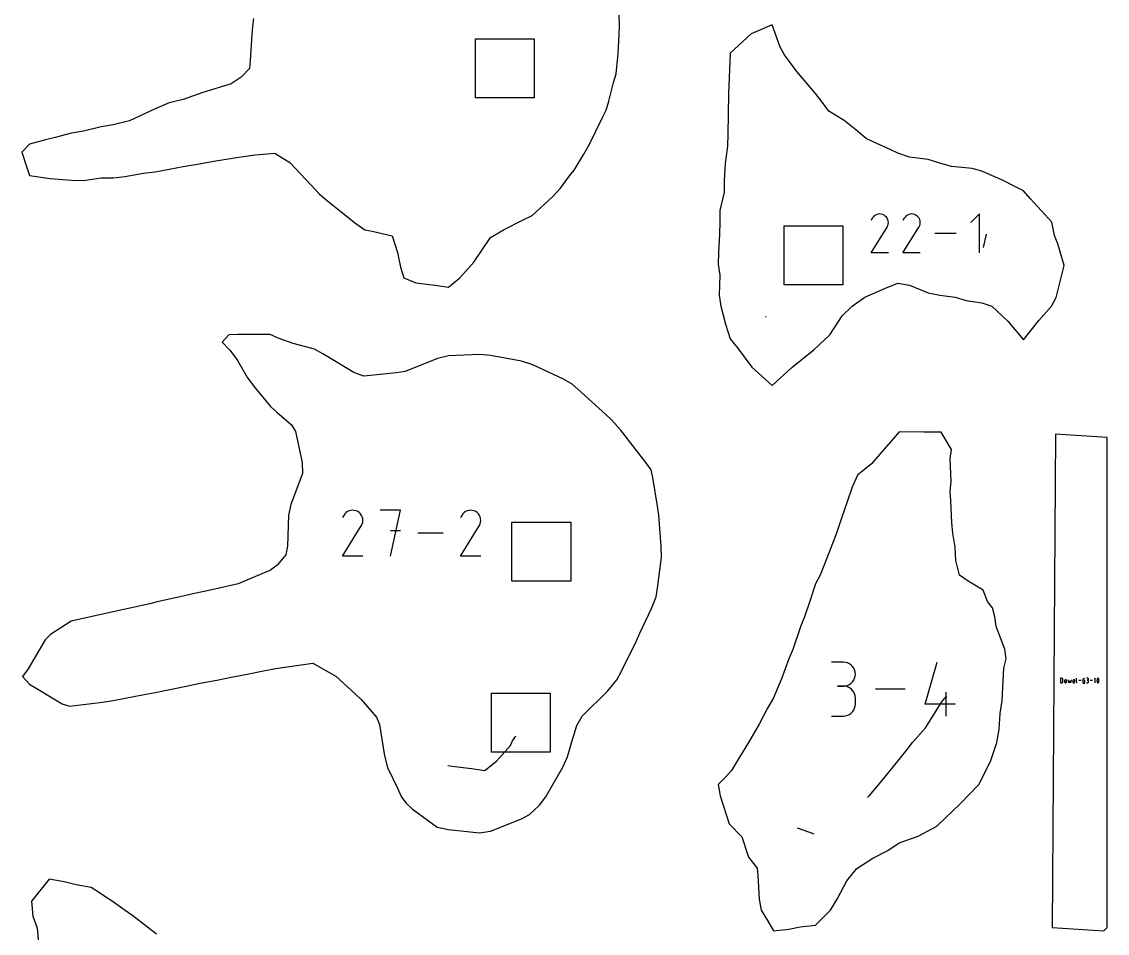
# Model space of a CAD drawing. Extents: x 0 to 12.2, y 0 to 12.
# Drawn here: x 1.79 to 4.737, y 7.96 to 10.437 of the extents above; entities that cross this region are included whole.
import ezdxf

# ---------------------------------------------------------------- set-up
doc = ezdxf.new("R2010")
doc.units = 0

msp = doc.modelspace()

# ---------------------------------------------------------------- linework, layer by layer
at = {"layer": 'annotation', "color": 1}
for p, q in [((4.101362, 9.906057), (4.098911, 9.902582)), ((4.104302, 9.908957), (4.101362, 9.906057)), ((4.107642, 9.911261), (4.104302, 9.908957)), ((4.111292, 9.912943), (4.107642, 9.911261)), ((4.115164, 9.913982), (4.111292, 9.912943)), ((4.119168, 9.914354), (4.115164, 9.913982)), ((4.123215, 9.914035), (4.119168, 9.914354)), ((4.127214, 9.913003), (4.123215, 9.914035)), ((4.131077, 9.911235), (4.127214, 9.913003)), ((4.134532, 9.908781), (4.131077, 9.911235)), ((4.131077, 9.911235), (4.131077, 9.911235)), ((4.137421, 9.905837), (4.134532, 9.908781)), ((4.139718, 9.902492), (4.137421, 9.905837)), ((4.188112, 9.906057), (4.185662, 9.902582)), ((4.191052, 9.908957), (4.188112, 9.906057)), ((4.194392, 9.911261), (4.191052, 9.908957)), ((4.198043, 9.912943), (4.194392, 9.911261)), ((4.201915, 9.913982), (4.198043, 9.912943)), ((4.205919, 9.914354), (4.201915, 9.913982)), ((4.209965, 9.914035), (4.205919, 9.914354)), ((4.213965, 9.913003), (4.209965, 9.914035)), ((4.217828, 9.911235), (4.213965, 9.913003)), ((4.221283, 9.908781), (4.217828, 9.911235)), ((4.217828, 9.911235), (4.217828, 9.911235)), ((4.224172, 9.905837), (4.221283, 9.908781)), ((4.226469, 9.902492), (4.224172, 9.905837)), ((4.390398, 9.914356), (4.366858, 9.89081)), ((4.390398, 9.808469), (4.390398, 9.914356)), ((4.095757, 9.808468), (4.139212, 9.878425)), ((4.098911, 9.902582), (4.095824, 9.896659)), ((4.139212, 9.878425), (4.139264, 9.878489)), ((4.139212, 9.878425), (4.139212, 9.878425)), ((4.139264, 9.878489), (4.139313, 9.878554)), ((4.139313, 9.878554), (4.139361, 9.87862)), ((4.139361, 9.87862), (4.139408, 9.878687)), ((4.139408, 9.878687), (4.139453, 9.878757)), ((4.139453, 9.878757), (4.139498, 9.878829)), ((4.139498, 9.878829), (4.139542, 9.878905)), ((4.139542, 9.878905), (4.139586, 9.878985)), ((4.139586, 9.878985), (4.13963, 9.879069)), ((4.13963, 9.879069), (4.141424, 9.882921)), ((4.13963, 9.879069), (4.13963, 9.879069)), ((4.141397, 9.898838), (4.139718, 9.902492)), ((4.142433, 9.894963), (4.141397, 9.898838)), ((4.141424, 9.882921), (4.142472, 9.886914)), ((4.1428, 9.890958), (4.142433, 9.894963)), ((4.142472, 9.886914), (4.1428, 9.890958)), ((4.182508, 9.808468), (4.225962, 9.878425)), ((4.185662, 9.902582), (4.182574, 9.896659)), ((4.225962, 9.878425), (4.226014, 9.878489)), ((4.225962, 9.878425), (4.225962, 9.878425)), ((4.226014, 9.878489), (4.226064, 9.878554)), ((4.226064, 9.878554), (4.226112, 9.87862)), ((4.226112, 9.87862), (4.226158, 9.878687)), ((4.226158, 9.878687), (4.226204, 9.878757)), ((4.226204, 9.878757), (4.226248, 9.878829)), ((4.226248, 9.878829), (4.226293, 9.878905)), ((4.226293, 9.878905), (4.226336, 9.878985)), ((4.226336, 9.878985), (4.226381, 9.879069)), ((4.226381, 9.879069), (4.228175, 9.882921)), ((4.226381, 9.879069), (4.226381, 9.879069)), ((4.228148, 9.898838), (4.226469, 9.902492)), ((4.229184, 9.894963), (4.228148, 9.898838)), ((4.228175, 9.882921), (4.229223, 9.886914)), ((4.229551, 9.890958), (4.229184, 9.894963)), ((4.229223, 9.886914), (4.229551, 9.890958)), ((4.327157, 9.861413), (4.26926, 9.861413)), ((4.40088, 9.82302), (4.409266, 9.859807)), ((4.142784, 9.808468), (4.095757, 9.808468)), ((4.229535, 9.808468), (4.182508, 9.808468)), ((3.809449, 9.635996), (3.811462, 9.633973)), ((3.816127, 9.629286), (3.816127, 9.629286)), ((2.683255, 9.108978), (2.678681, 9.107751)), ((2.687985, 9.109417), (2.683255, 9.108978)), ((2.692765, 9.109041), (2.687985, 9.109417)), ((2.69749, 9.107822), (2.692765, 9.109041)), ((2.818426, 9.10942), (2.762799, 9.10942)), ((2.790616, 8.984329), (2.818426, 9.10942)), ((3.003583, 9.108978), (2.999009, 9.107751)), ((3.008313, 9.109417), (3.003583, 9.108978)), ((3.013093, 9.109041), (3.008313, 9.109417)), ((3.017818, 9.107822), (3.013093, 9.109041)), ((2.664054, 9.095511), (2.660406, 9.088513)), ((2.666949, 9.099616), (2.664054, 9.095511)), ((2.670422, 9.103042), (2.666949, 9.099616)), ((2.674368, 9.105763), (2.670422, 9.103042)), ((2.678681, 9.107751), (2.674368, 9.105763)), ((2.702054, 9.105732), (2.69749, 9.107822)), ((2.706136, 9.102834), (2.702054, 9.105732)), ((2.702054, 9.105732), (2.702054, 9.105732)), ((2.709548, 9.099356), (2.706136, 9.102834)), ((2.712262, 9.095405), (2.709548, 9.099356)), ((2.714246, 9.091087), (2.712262, 9.095405)), ((2.715469, 9.086509), (2.714246, 9.091087)), ((2.715903, 9.081779), (2.715469, 9.086509)), ((2.715516, 9.077001), (2.715903, 9.081779)), ((2.984382, 9.095511), (2.980734, 9.088513)), ((2.987277, 9.099616), (2.984382, 9.095511)), ((2.99075, 9.103042), (2.987277, 9.099616)), ((2.994696, 9.105763), (2.99075, 9.103042)), ((2.999009, 9.107751), (2.994696, 9.105763)), ((3.022382, 9.105732), (3.017818, 9.107822)), ((3.026463, 9.102834), (3.022382, 9.105732)), ((3.022382, 9.105732), (3.022382, 9.105732)), ((3.029876, 9.099356), (3.026463, 9.102834)), ((3.03259, 9.095405), (3.029876, 9.099356)), ((3.034573, 9.091087), (3.03259, 9.095405)), ((3.035797, 9.086509), (3.034573, 9.091087)), ((3.036231, 9.081779), (3.035797, 9.086509)), ((3.035844, 9.077001), (3.036231, 9.081779)), ((2.660328, 8.984328), (2.711664, 9.066972)), ((2.711664, 9.066972), (2.711725, 9.067048)), ((2.711664, 9.066972), (2.711664, 9.066972)), ((2.711725, 9.067048), (2.711784, 9.067124)), ((2.711784, 9.067124), (2.711841, 9.067202)), ((2.711841, 9.067202), (2.711895, 9.067282)), ((2.711895, 9.067282), (2.711949, 9.067364)), ((2.711949, 9.067364), (2.712002, 9.06745)), ((2.712002, 9.06745), (2.712054, 9.067539)), ((2.712054, 9.067539), (2.712106, 9.067633)), ((2.712106, 9.067633), (2.712158, 9.067733)), ((2.712158, 9.067733), (2.714277, 9.072284)), ((2.712158, 9.067733), (2.712158, 9.067733)), ((2.714277, 9.072284), (2.715516, 9.077001)), ((2.818426, 9.053715), (2.790616, 9.053715)), ((2.980656, 8.984328), (3.031991, 9.066972)), ((3.031991, 9.066972), (3.032053, 9.067048)), ((3.031991, 9.066972), (3.031991, 9.066972)), ((3.032053, 9.067048), (3.032112, 9.067124)), ((3.032112, 9.067124), (3.032168, 9.067202)), ((3.032168, 9.067202), (3.032223, 9.067282)), ((3.032223, 9.067282), (3.032277, 9.067364)), ((3.032277, 9.067364), (3.03233, 9.06745)), ((3.03233, 9.06745), (3.032382, 9.067539)), ((3.032382, 9.067539), (3.032434, 9.067633)), ((3.032434, 9.067633), (3.032486, 9.067733)), ((3.032486, 9.067733), (3.034605, 9.072284)), ((3.032486, 9.067733), (3.032486, 9.067733)), ((3.034605, 9.072284), (3.035844, 9.077001)), ((2.933749, 9.046875), (2.865351, 9.046875)), ((2.715884, 8.984328), (2.660328, 8.984328)), ((3.036212, 8.984328), (2.980656, 8.984328)), ((4.020685, 8.696545), (3.988153, 8.696545)), ((4.026536, 8.696019), (4.020685, 8.696545)), ((4.032042, 8.694506), (4.026536, 8.696019)), ((4.243199, 8.582782), (4.275686, 8.696715)), ((4.037111, 8.692097), (4.032042, 8.694506)), ((4.041651, 8.688886), (4.037111, 8.692097)), ((4.045571, 8.684966), (4.041651, 8.688886)), ((4.048779, 8.680431), (4.045571, 8.684966)), ((4.051184, 8.675372), (4.048779, 8.680431)), ((4.052694, 8.669883), (4.051184, 8.675372)), ((4.053218, 8.664058), (4.052694, 8.669883)), ((4.037111, 8.63593), (4.041651, 8.639146)), ((4.041651, 8.639146), (4.045571, 8.643073)), ((4.045571, 8.643073), (4.048779, 8.647621)), ((4.048779, 8.647621), (4.051184, 8.652696)), ((4.051184, 8.652696), (4.052694, 8.658205)), ((4.052694, 8.658205), (4.053218, 8.664058)), ((4.053218, 8.664058), (4.053218, 8.664058)), ((4.613994, 8.652827), (4.609942, 8.652827)), ((4.609942, 8.652827), (4.609942, 8.640675)), ((4.609942, 8.640683), (4.613994, 8.640683)), ((4.609942, 8.640675), (4.609942, 8.640683)), ((4.614477, 8.652783), (4.613994, 8.652827)), ((4.613994, 8.640683), (4.614477, 8.640727)), ((4.613994, 8.640683), (4.613994, 8.640683)), ((4.614933, 8.652657), (4.614477, 8.652783)), ((4.614477, 8.640727), (4.614933, 8.640852)), ((4.615352, 8.652457), (4.614933, 8.652657)), ((4.614933, 8.640852), (4.615352, 8.641052)), ((4.615728, 8.652191), (4.615352, 8.652457)), ((4.615352, 8.641052), (4.615728, 8.641319)), ((4.616053, 8.651865), (4.615728, 8.652191)), ((4.615728, 8.641319), (4.616053, 8.641644)), ((4.61632, 8.651488), (4.616053, 8.651865)), ((4.616053, 8.641644), (4.61632, 8.642021)), ((4.61652, 8.651067), (4.61632, 8.651488)), ((4.61632, 8.642021), (4.61652, 8.642442)), ((4.616645, 8.65061), (4.61652, 8.651067)), ((4.61652, 8.642442), (4.616645, 8.642899)), ((4.616689, 8.650124), (4.616645, 8.65061)), ((4.616645, 8.642899), (4.616689, 8.643384)), ((4.616689, 8.643384), (4.616689, 8.650124)), ((4.616689, 8.650124), (4.616689, 8.650124)), ((4.621289, 8.646557), (4.621245, 8.646072)), ((4.621245, 8.646072), (4.621245, 8.643378)), ((4.621245, 8.643378), (4.621245, 8.643378)), ((4.621245, 8.643378), (4.621289, 8.642892)), ((4.621414, 8.647014), (4.621289, 8.646557)), ((4.621289, 8.642892), (4.621414, 8.642435)), ((4.621614, 8.647433), (4.621414, 8.647014)), ((4.621414, 8.642435), (4.621614, 8.642014)), ((4.621881, 8.647809), (4.621614, 8.647433)), ((4.621614, 8.642014), (4.621881, 8.641637)), ((4.622206, 8.648134), (4.621881, 8.647809)), ((4.621881, 8.641637), (4.622206, 8.641311)), ((4.622583, 8.648399), (4.622206, 8.648134)), ((4.622206, 8.641311), (4.622583, 8.641045)), ((4.623004, 8.648598), (4.622583, 8.648399)), ((4.622583, 8.641045), (4.623004, 8.640845)), ((4.623461, 8.648723), (4.623004, 8.648598)), ((4.623004, 8.640845), (4.623461, 8.640719)), ((4.623947, 8.648767), (4.623461, 8.648723)), ((4.623461, 8.640719), (4.623947, 8.640675)), ((4.624432, 8.648723), (4.623947, 8.648767)), ((4.623947, 8.648767), (4.623947, 8.648767)), ((4.623947, 8.640675), (4.624433, 8.640719)), ((4.623947, 8.640675), (4.623947, 8.640675)), ((4.624889, 8.648598), (4.624432, 8.648723)), ((4.624433, 8.640719), (4.624889, 8.640845)), ((4.62531, 8.648399), (4.624889, 8.648598)), ((4.624889, 8.640845), (4.62531, 8.641045)), ((4.625687, 8.648134), (4.62531, 8.648399)), ((4.62531, 8.641045), (4.625687, 8.641311)), ((4.626013, 8.647809), (4.625687, 8.648134)), ((4.625687, 8.641311), (4.626013, 8.641637)), ((4.626279, 8.647433), (4.626013, 8.647809)), ((4.626013, 8.641637), (4.62628, 8.642014)), ((4.626479, 8.647014), (4.626279, 8.647433)), ((4.62628, 8.642014), (4.626479, 8.642435)), ((4.626605, 8.646557), (4.626479, 8.647014)), ((4.626479, 8.642435), (4.626605, 8.642892)), ((4.626648, 8.646072), (4.626605, 8.646557)), ((4.626605, 8.642892), (4.626648, 8.643378)), ((4.626648, 8.643378), (4.626648, 8.646072)), ((4.626648, 8.646072), (4.626648, 8.646072)), ((4.633236, 8.640675), (4.631205, 8.648767)), ((4.635258, 8.646072), (4.633236, 8.640675)), ((4.637281, 8.640675), (4.635258, 8.646072)), ((4.639311, 8.648767), (4.637281, 8.640675)), ((4.643911, 8.646567), (4.643868, 8.646082)), ((4.643868, 8.646082), (4.643868, 8.642709)), ((4.643868, 8.644728), (4.649265, 8.644728)), ((4.643868, 8.642709), (4.643868, 8.642709)), ((4.643868, 8.642709), (4.643901, 8.642343)), ((4.643901, 8.642343), (4.643995, 8.641998)), ((4.644037, 8.647023), (4.643911, 8.646567)), ((4.643995, 8.641998), (4.644145, 8.641681)), ((4.644237, 8.647443), (4.644037, 8.647023)), ((4.644145, 8.641681), (4.644345, 8.641398)), ((4.644503, 8.64782), (4.644237, 8.647443)), ((4.644345, 8.641398), (4.644589, 8.641153)), ((4.644829, 8.648145), (4.644503, 8.64782)), ((4.644589, 8.641153), (4.644872, 8.640952)), ((4.645206, 8.648412), (4.644829, 8.648145)), ((4.644872, 8.640952), (4.645187, 8.640802)), ((4.645187, 8.640802), (4.64553, 8.640708)), ((4.645626, 8.648612), (4.645206, 8.648412)), ((4.64553, 8.640708), (4.645894, 8.640675)), ((4.646082, 8.648737), (4.645626, 8.648612)), ((4.645894, 8.640675), (4.649264, 8.640675)), ((4.646566, 8.648781), (4.646082, 8.648737)), ((4.647052, 8.648737), (4.646566, 8.648781)), ((4.646566, 8.648781), (4.646566, 8.648781)), ((4.647508, 8.648612), (4.647052, 8.648737)), ((4.647929, 8.648412), (4.647508, 8.648612)), ((4.648305, 8.648145), (4.647929, 8.648412)), ((4.64863, 8.64782), (4.648305, 8.648145)), ((4.648896, 8.647443), (4.64863, 8.64782)), ((4.649096, 8.647023), (4.648896, 8.647443)), ((4.649221, 8.646567), (4.649096, 8.647023)), ((4.649265, 8.646082), (4.649221, 8.646567)), ((4.649265, 8.644728), (4.649265, 8.646082)), ((4.649265, 8.646082), (4.649265, 8.646082)), ((4.653821, 8.642032), (4.653821, 8.652836)), ((4.653843, 8.641787), (4.653821, 8.642032)), ((4.653906, 8.641557), (4.653843, 8.641787)), ((4.654006, 8.641345), (4.653906, 8.641557)), ((4.65414, 8.641155), (4.654006, 8.641345)), ((4.654303, 8.640992), (4.65414, 8.641155)), ((4.654493, 8.640858), (4.654303, 8.640992)), ((4.654704, 8.640758), (4.654493, 8.640858)), ((4.654935, 8.640695), (4.654704, 8.640758)), ((4.65518, 8.640673), (4.654935, 8.640695)), ((4.65518, 8.640673), (4.65518, 8.640673)), ((4.666382, 8.646751), (4.659738, 8.646751)), ((4.670599, 8.639156), (4.676675, 8.639156)), ((4.670997, 8.648237), (4.670937, 8.647415)), ((4.670937, 8.647415), (4.670937, 8.643377)), ((4.673636, 8.647415), (4.670937, 8.647415)), ((4.670937, 8.643377), (4.670937, 8.643377)), ((4.670937, 8.643377), (4.670981, 8.642891)), ((4.670981, 8.642891), (4.671107, 8.642434)), ((4.671172, 8.649026), (4.670997, 8.648237)), ((4.671107, 8.642434), (4.671306, 8.642014)), ((4.671453, 8.649773), (4.671172, 8.649026)), ((4.671306, 8.642014), (4.671573, 8.641637)), ((4.671835, 8.650468), (4.671453, 8.649773)), ((4.671573, 8.641637), (4.671898, 8.641311)), ((4.67231, 8.651102), (4.671835, 8.650468)), ((4.671898, 8.641311), (4.672275, 8.641044)), ((4.672275, 8.641044), (4.672695, 8.640844)), ((4.67287, 8.651665), (4.67231, 8.651102)), ((4.672695, 8.640844), (4.673151, 8.640719)), ((4.673508, 8.652146), (4.67287, 8.651665)), ((4.673151, 8.640719), (4.673636, 8.640675)), ((4.674218, 8.652537), (4.673508, 8.652146)), ((4.674121, 8.647372), (4.673636, 8.647415)), ((4.673636, 8.640675), (4.674121, 8.640719)), ((4.673636, 8.640675), (4.673636, 8.640675)), ((4.674578, 8.647247), (4.674121, 8.647372)), ((4.674121, 8.640719), (4.674578, 8.640844)), ((4.674991, 8.652827), (4.674218, 8.652537)), ((4.674998, 8.647048), (4.674578, 8.647247)), ((4.674578, 8.640844), (4.674998, 8.641044)), ((4.674991, 8.652827), (4.674991, 8.652827)), ((4.675375, 8.646783), (4.674998, 8.647048)), ((4.674998, 8.641044), (4.675375, 8.641311)), ((4.6757, 8.646458), (4.675375, 8.646783)), ((4.675375, 8.641311), (4.6757, 8.641637)), ((4.675966, 8.646082), (4.6757, 8.646458)), ((4.6757, 8.641637), (4.675966, 8.642014)), ((4.676165, 8.645662), (4.675966, 8.646082)), ((4.675966, 8.642014), (4.676165, 8.642434)), ((4.676291, 8.645206), (4.676165, 8.645662)), ((4.676165, 8.642434), (4.676291, 8.642891)), ((4.676334, 8.644721), (4.676291, 8.645206)), ((4.676291, 8.642891), (4.676334, 8.643377)), ((4.676334, 8.643377), (4.676334, 8.644721)), ((4.676334, 8.644721), (4.676334, 8.644721)), ((4.683589, 8.652813), (4.680891, 8.652813)), ((4.680891, 8.640676), (4.683589, 8.640676)), ((4.683589, 8.647416), (4.682238, 8.647416)), ((4.682238, 8.647416), (4.683589, 8.647416)), ((4.684074, 8.652769), (4.683589, 8.652813)), ((4.683589, 8.647416), (4.684074, 8.647459)), ((4.684074, 8.647372), (4.683589, 8.647416)), ((4.683589, 8.647416), (4.683589, 8.647416)), ((4.683589, 8.640676), (4.684074, 8.640719)), ((4.683589, 8.640676), (4.683589, 8.640676)), ((4.684531, 8.652643), (4.684074, 8.652769)), ((4.684074, 8.647459), (4.684531, 8.647585)), ((4.684531, 8.647247), (4.684074, 8.647372)), ((4.684074, 8.640719), (4.684531, 8.640845)), ((4.684951, 8.652444), (4.684531, 8.652643)), ((4.684531, 8.647585), (4.684951, 8.647785)), ((4.684951, 8.647047), (4.684531, 8.647247)), ((4.684531, 8.640845), (4.684951, 8.641044)), ((4.685328, 8.652177), (4.684951, 8.652444)), ((4.684951, 8.647785), (4.685328, 8.648052)), ((4.685328, 8.646781), (4.684951, 8.647047)), ((4.684951, 8.641044), (4.685328, 8.641311)), ((4.685653, 8.651852), (4.685328, 8.652177)), ((4.685328, 8.648052), (4.685653, 8.648377)), ((4.685653, 8.646456), (4.685328, 8.646781)), ((4.685328, 8.641311), (4.685653, 8.641636)), ((4.685919, 8.651476), (4.685653, 8.651852)), ((4.685653, 8.648377), (4.685919, 8.648755)), ((4.685919, 8.646079), (4.685653, 8.646456)), ((4.685653, 8.641636), (4.685919, 8.642012)), ((4.686119, 8.651056), (4.685919, 8.651476)), ((4.685919, 8.648755), (4.686119, 8.649176)), ((4.686119, 8.64566), (4.685919, 8.646079)), ((4.685919, 8.642012), (4.686119, 8.642432)), ((4.686244, 8.650601), (4.686119, 8.651056)), ((4.686119, 8.649176), (4.686244, 8.649633)), ((4.686244, 8.645205), (4.686119, 8.64566)), ((4.686119, 8.642432), (4.686244, 8.642887)), ((4.686287, 8.650118), (4.686244, 8.650601)), ((4.686244, 8.649633), (4.686287, 8.650118)), ((4.686287, 8.644721), (4.686244, 8.645205)), ((4.686244, 8.642887), (4.686287, 8.64337)), ((4.686287, 8.650118), (4.686287, 8.650118)), ((4.686287, 8.64337), (4.686287, 8.644721)), ((4.686287, 8.644721), (4.686287, 8.644721)), ((4.697489, 8.646751), (4.690845, 8.646751)), ((4.704747, 8.652827), (4.702045, 8.650124)), ((4.704747, 8.640675), (4.704747, 8.652827)), ((4.70942, 8.648492), (4.709304, 8.647328)), ((4.709304, 8.647328), (4.709304, 8.64616)), ((4.709304, 8.64616), (4.70942, 8.644995)), ((4.709653, 8.649642), (4.70942, 8.648492)), ((4.70942, 8.644995), (4.709653, 8.643844)), ((4.710003, 8.650769), (4.709653, 8.649642)), ((4.709653, 8.643844), (4.710003, 8.642715)), ((4.710468, 8.651864), (4.710003, 8.650769)), ((4.710003, 8.642715), (4.710468, 8.641618)), ((4.710625, 8.652125), (4.710468, 8.651864)), ((4.710468, 8.651864), (4.710468, 8.651864)), ((4.710468, 8.641618), (4.710468, 8.641618)), ((4.710468, 8.641618), (4.710528, 8.641507)), ((4.710528, 8.641507), (4.710595, 8.641402)), ((4.710595, 8.641402), (4.710669, 8.641302)), ((4.710821, 8.652348), (4.710625, 8.652125)), ((4.710669, 8.641302), (4.710751, 8.641208)), ((4.710751, 8.641208), (4.710839, 8.64112)), ((4.711048, 8.652529), (4.710821, 8.652348)), ((4.710839, 8.64112), (4.710934, 8.641038)), ((4.710934, 8.641038), (4.711035, 8.640963)), ((4.711035, 8.640963), (4.711142, 8.640896)), ((4.711302, 8.652668), (4.711048, 8.652529)), ((4.711142, 8.640896), (4.711255, 8.640836)), ((4.711255, 8.640836), (4.711255, 8.640836)), ((4.711255, 8.640836), (4.711537, 8.64073)), ((4.711574, 8.652762), (4.711302, 8.652668)), ((4.711537, 8.64073), (4.711827, 8.640678)), ((4.71186, 8.652808), (4.711574, 8.652762)), ((4.711827, 8.640678), (4.712117, 8.640676)), ((4.712151, 8.652805), (4.71186, 8.652808)), ((4.712117, 8.640676), (4.712402, 8.640724)), ((4.712442, 8.652751), (4.712151, 8.652805)), ((4.712402, 8.640724), (4.712674, 8.640818)), ((4.712727, 8.652643), (4.712442, 8.652751)), ((4.712674, 8.640818), (4.712927, 8.640956)), ((4.712836, 8.652586), (4.712727, 8.652643)), ((4.712727, 8.652643), (4.712727, 8.652643)), ((4.712941, 8.65252), (4.712836, 8.652586)), ((4.712927, 8.640956), (4.713154, 8.641137)), ((4.71304, 8.652446), (4.712941, 8.65252)), ((4.713134, 8.652365), (4.71304, 8.652446)), ((4.713223, 8.652277), (4.713134, 8.652365)), ((4.713154, 8.641137), (4.71335, 8.641359)), ((4.713305, 8.652182), (4.713223, 8.652277)), ((4.71338, 8.652082), (4.713305, 8.652182)), ((4.71335, 8.641359), (4.713507, 8.641618)), ((4.713447, 8.651976), (4.71338, 8.652082)), ((4.713507, 8.651865), (4.713447, 8.651976)), ((4.713975, 8.650768), (4.713507, 8.651865)), ((4.713507, 8.651865), (4.713507, 8.651865)), ((4.713507, 8.641618), (4.713975, 8.642714)), ((4.713507, 8.641618), (4.713507, 8.641618)), ((4.714326, 8.649639), (4.713975, 8.650768)), ((4.713975, 8.642714), (4.714326, 8.643841)), ((4.71456, 8.648488), (4.714326, 8.649639)), ((4.714326, 8.643841), (4.71456, 8.644991)), ((4.714677, 8.647323), (4.71456, 8.648488)), ((4.71456, 8.644991), (4.714677, 8.646155)), ((4.714677, 8.646155), (4.714677, 8.647323)), ((4.020685, 8.63148), (4.004396, 8.63148)), ((4.004396, 8.63148), (4.020685, 8.63148)), ((4.020685, 8.63148), (4.026536, 8.632005)), ((4.026536, 8.630954), (4.020685, 8.63148)), ((4.020685, 8.63148), (4.020685, 8.63148)), ((4.026536, 8.632005), (4.032042, 8.633519)), ((4.032042, 8.629441), (4.026536, 8.630954)), ((4.032042, 8.633519), (4.037111, 8.63593)), ((4.037111, 8.627032), (4.032042, 8.629441)), ((4.041651, 8.623821), (4.037111, 8.627032)), ((4.045571, 8.619901), (4.041651, 8.623821)), ((4.048779, 8.615366), (4.045571, 8.619901)), ((4.051184, 8.610307), (4.048779, 8.615366)), ((4.052694, 8.604818), (4.051184, 8.610307)), ((4.188275, 8.623464), (4.10817, 8.623464)), ((4.300161, 8.550213), (4.300161, 8.615278)), ((4.053218, 8.598993), (4.052694, 8.604818)), ((4.052694, 8.576876), (4.053218, 8.582704)), ((4.053218, 8.582704), (4.053218, 8.598993)), ((4.053218, 8.598993), (4.053218, 8.598993)), ((4.324544, 8.582782), (4.243199, 8.582782)), ((4.24361, 8.518504), (4.286251, 8.58648)), ((4.286251, 8.58648), (4.287926, 8.588481)), ((4.287926, 8.588481), (4.290816, 8.592036)), ((4.290816, 8.592036), (4.302078, 8.605512)), ((3.988153, 8.550217), (4.020685, 8.550217)), ((4.020685, 8.550217), (4.026536, 8.550742)), ((4.020685, 8.550217), (4.020685, 8.550217)), ((4.026536, 8.550742), (4.032042, 8.552255)), ((4.032042, 8.552255), (4.037111, 8.554663)), ((4.037111, 8.554663), (4.041651, 8.557872)), ((4.041651, 8.557872), (4.045571, 8.561792)), ((4.045571, 8.561792), (4.048779, 8.566327)), ((4.048779, 8.566327), (4.051184, 8.571386)), ((4.051184, 8.571386), (4.052694, 8.576876)), ((3.122591, 8.482883), (3.13172, 8.495767)), ((4.208542, 8.478258), (4.24361, 8.518504)), ((3.078473, 8.427853), (3.116532, 8.470528)), ((3.116532, 8.470528), (3.122591, 8.482883)), ((4.193679, 8.458973), (4.208542, 8.478258)), ((4.141386, 8.39399), (4.17247, 8.432266)), ((4.17247, 8.432266), (4.193679, 8.458973)), ((2.947128, 8.415604), (2.95845, 8.414017)), ((2.95845, 8.414017), (3.011023, 8.407539)), ((3.011023, 8.407539), (3.047433, 8.402279)), ((3.047433, 8.402279), (3.062953, 8.415065)), ((3.062953, 8.415065), (3.078473, 8.427853)), ((4.117156, 8.364478), (4.141386, 8.39399)), ((4.090737, 8.333824), (4.117156, 8.364478)), ((4.086424, 8.328871), (4.090737, 8.333824)), ((3.894949, 8.246546), (3.928834, 8.234618)), ((3.928834, 8.234618), (3.94039, 8.230307))]:
    msp.add_line(p, q, dxfattribs=at)
at = {"layer": 'boundary', "color": 5}
for p, q in [((2.418821, 10.445188), (2.415898, 10.423661)), ((3.412762, 10.423661), (3.41148, 10.455968)), ((2.415898, 10.423661), (2.414636, 10.402134)), ((3.410734, 10.383642), (3.412762, 10.423661)), ((3.827334, 10.428178), (3.770598, 10.403495)), ((3.84884, 10.367294), (3.827334, 10.428178)), ((2.414636, 10.402134), (2.409875, 10.331408)), ((3.409044, 10.3499), (3.410734, 10.383642)), ((3.770598, 10.403495), (3.713554, 10.35164)), ((3.403654, 10.29539), (3.409044, 10.3499)), ((3.713554, 10.35164), (3.708449, 10.240749)), ((3.86093, 10.346759), (3.84884, 10.367294)), ((3.89391, 10.301506), (3.86093, 10.346759)), ((2.409875, 10.331408), (2.408613, 10.309881)), ((2.408613, 10.309881), (2.385367, 10.286023)), ((3.39693, 10.271742), (3.403654, 10.29539)), ((3.945439, 10.241231), (3.89391, 10.301506)), ((2.358244, 10.267895), (2.281554, 10.244444)), ((2.385367, 10.286023), (2.358244, 10.267895)), ((3.384095, 10.220969), (3.39693, 10.271742)), ((2.281554, 10.244444), (2.227607, 10.225661)), ((3.708449, 10.240749), (3.707165, 10.130278)), ((3.961103, 10.220863), (3.945439, 10.241231)), ((2.152073, 10.199645), (2.082499, 10.167452)), ((2.19032, 10.216202), (2.152073, 10.199645)), ((2.227607, 10.225661), (2.19032, 10.216202)), ((3.376663, 10.196101), (3.384095, 10.220969)), ((3.981021, 10.193171), (3.961103, 10.220863)), ((3.331017, 10.103848), (3.365667, 10.174574)), ((3.365667, 10.174574), (3.376663, 10.196101)), ((4.022737, 10.168144), (3.981021, 10.193171)), ((2.005469, 10.150831), (1.957337, 10.139536)), ((2.038293, 10.156844), (2.005469, 10.150831)), ((2.082499, 10.167452), (2.038293, 10.156844)), ((4.054894, 10.142604), (4.022737, 10.168144)), ((4.082633, 10.119199), (4.054894, 10.142604)), ((1.854589, 10.11542), (1.810733, 10.104401)), ((1.880657, 10.122477), (1.854589, 10.11542)), ((1.924513, 10.133815), (1.880657, 10.122477)), ((1.957337, 10.139536), (1.924513, 10.133815)), ((3.707165, 10.130278), (3.706429, 10.098971)), ((4.101892, 10.109998), (4.082633, 10.119199)), ((1.810733, 10.104401), (1.789654, 10.082321)), ((1.789654, 10.082321), (1.802445, 10.043039)), ((3.316353, 10.076351), (3.331017, 10.103848)), ((3.706429, 10.098971), (3.699839, 10.051285)), ((4.149415, 10.088758), (4.101892, 10.109998)), ((4.168674, 10.079558), (4.149415, 10.088758)), ((2.265853, 10.049716), (2.317091, 10.058428)), ((2.317091, 10.058428), (2.379633, 10.068732)), ((2.379633, 10.068732), (2.423632, 10.075014)), ((2.423632, 10.075014), (2.477262, 10.079638)), ((2.477262, 10.079638), (2.517979, 10.05405)), ((2.517979, 10.05405), (2.576041, 9.992501)), ((3.289874, 10.033041), (3.316353, 10.076351)), ((4.200442, 10.069059), (4.168674, 10.079558)), ((4.250687, 10.062542), (4.200442, 10.069059)), ((4.282455, 10.052044), (4.250687, 10.062542)), ((4.31388, 10.043438), (4.282455, 10.052044)), ((1.802445, 10.043039), (1.810733, 10.018736)), ((2.069977, 10.016532), (2.12039, 10.025384)), ((2.12039, 10.025384), (2.152073, 10.029083)), ((2.152073, 10.029083), (2.189954, 10.035857)), ((2.189954, 10.035857), (2.227973, 10.04309)), ((2.227973, 10.04309), (2.265853, 10.049716)), ((3.277023, 10.017483), (3.289874, 10.033041)), ((3.699839, 10.051285), (3.697227, 10.005419)), ((4.370685, 10.037636), (4.31388, 10.043438)), ((4.396235, 10.030794), (4.370685, 10.037636)), ((4.4252, 10.018106), (4.396235, 10.030794)), ((1.810733, 10.018736), (1.866775, 10.010355)), ((1.866775, 10.010355), (1.924513, 10.00611)), ((1.924513, 10.00611), (1.957337, 10.005645)), ((1.957337, 10.005645), (2.005469, 10.0124)), ((2.005469, 10.0124), (2.038293, 10.012682)), ((2.038293, 10.012682), (2.069977, 10.016532)), ((3.252695, 9.984098), (3.277023, 10.017483)), ((3.697227, 10.005419), (3.696664, 9.973651)), ((4.454166, 10.005419), (4.4252, 10.018106)), ((4.484816, 9.98948), (4.454166, 10.005419)), ((2.576041, 9.992501), (2.597795, 9.968541)), ((2.597795, 9.968541), (2.625509, 9.945879)), ((3.231168, 9.960792), (3.252695, 9.984098)), ((3.696664, 9.973651), (3.68552, 9.923406)), ((4.510015, 9.977355), (4.484816, 9.98948)), ((4.528291, 9.956748), (4.510015, 9.977355)), ((2.625509, 9.945879), (2.69675, 9.888721)), ((3.176094, 9.910585), (3.231168, 9.960792)), ((4.568572, 9.912246), (4.528291, 9.956748)), ((3.149114, 9.897649), (3.176094, 9.910585)), ((3.68552, 9.923406), (3.684956, 9.891639)), ((4.586848, 9.891638), (4.568572, 9.912246)), ((2.69675, 9.888721), (2.720974, 9.871388)), ((3.099684, 9.871699), (3.149114, 9.897649)), ((3.684956, 9.891639), (3.684272, 9.859871)), ((4.594165, 9.856026), (4.586848, 9.891638)), ((2.720974, 9.871388), (2.741577, 9.867365)), ((2.741577, 9.867365), (2.795336, 9.854761)), ((2.795336, 9.854761), (2.809729, 9.80969)), ((3.017636, 9.783657), (3.062314, 9.850518)), ((3.062314, 9.850518), (3.099684, 9.871699)), ((3.684272, 9.859871), (3.681545, 9.809626)), ((4.602764, 9.833101), (4.594165, 9.856026)), ((4.619794, 9.774041), (4.602764, 9.833101)), ((2.809729, 9.80969), (2.818614, 9.770049)), ((3.681545, 9.809626), (3.680861, 9.777858)), ((2.818614, 9.770049), (2.826899, 9.740981)), ((2.979576, 9.740981), (3.017636, 9.783657)), ((3.680861, 9.777858), (3.68483, 9.748481)), ((4.59881, 9.687488), (4.619794, 9.774041)), ((2.826899, 9.740981), (2.859551, 9.727146)), ((2.948534, 9.715407), (2.964055, 9.728194)), ((2.964055, 9.728194), (2.979576, 9.740981)), ((3.68483, 9.748481), (3.683004, 9.693458)), ((2.859551, 9.727146), (2.912125, 9.720668)), ((2.912125, 9.720668), (2.948534, 9.715407)), ((4.079247, 9.688293), (4.135425, 9.713144)), ((4.135425, 9.713144), (4.168674, 9.726685)), ((4.168674, 9.726685), (4.200442, 9.720507)), ((4.200442, 9.720507), (4.250687, 9.699992)), ((4.250687, 9.699992), (4.282455, 9.693814)), ((3.683004, 9.693458), (3.688154, 9.664078)), ((4.044447, 9.664078), (4.079247, 9.688293)), ((4.282455, 9.693814), (4.323856, 9.68796)), ((4.323856, 9.68796), (4.35422, 9.679047)), ((4.35422, 9.679047), (4.396235, 9.672447)), ((4.396235, 9.672447), (4.423843, 9.664078)), ((4.58581, 9.664078), (4.59881, 9.687488)), ((3.688154, 9.664078), (3.70095, 9.61449)), ((4.01706, 9.637755), (4.044447, 9.664078)), ((4.423843, 9.664078), (4.467143, 9.622927)), ((4.55185, 9.624768), (4.58581, 9.664078)), ((3.70095, 9.61449), (3.713554, 9.574653)), ((3.984052, 9.586072), (4.01706, 9.637755)), ((4.467143, 9.622927), (4.510015, 9.57255)), ((4.510015, 9.57255), (4.55185, 9.624768)), ((2.351697, 9.586287), (2.334153, 9.565654)), ((2.3752, 9.587179), (2.351697, 9.586287)), ((2.463958, 9.586455), (2.3752, 9.587179)), ((2.485884, 9.576955), (2.463958, 9.586455)), ((3.941114, 9.545913), (3.984052, 9.586072)), ((2.334153, 9.565654), (2.354891, 9.54405)), ((2.52634, 9.562648), (2.485884, 9.576955)), ((2.584971, 9.546958), (2.52634, 9.562648)), ((3.713554, 9.574653), (3.733493, 9.550298)), ((2.354891, 9.54405), (2.374571, 9.517674)), ((2.607005, 9.534115), (2.584971, 9.546958)), ((2.691399, 9.483176), (2.607005, 9.534115)), ((2.918853, 9.522073), (2.830451, 9.486612)), ((2.948345, 9.528811), (2.918853, 9.522073)), ((3.032739, 9.53206), (2.948345, 9.528811)), ((3.062125, 9.530004), (3.032739, 9.53206)), ((3.146519, 9.51394), (3.062125, 9.530004)), ((3.733493, 9.550298), (3.772324, 9.497635)), ((3.880498, 9.49725), (3.941114, 9.545913)), ((2.374571, 9.517674), (2.403179, 9.468688)), ((3.177627, 9.50403), (3.146519, 9.51394)), ((3.260542, 9.465061), (3.177627, 9.50403)), ((3.772324, 9.497635), (3.827334, 9.447841)), ((3.827334, 9.447841), (3.880498, 9.49725)), ((2.403179, 9.468688), (2.422598, 9.442615)), ((2.718786, 9.473343), (2.691399, 9.483176)), ((2.807189, 9.482305), (2.718786, 9.473343)), ((2.830451, 9.486612), (2.807189, 9.482305)), ((3.284112, 9.451874), (3.260542, 9.465061)), ((2.422598, 9.442615), (2.465295, 9.391543)), ((3.299474, 9.438476), (3.284112, 9.451874)), ((3.375611, 9.369379), (3.299474, 9.438476)), ((2.465295, 9.391543), (2.482177, 9.376245)), ((2.482177, 9.376245), (2.522273, 9.341282)), ((3.392005, 9.3543), (3.375611, 9.369379)), ((3.415761, 9.327695), (3.392005, 9.3543)), ((2.522273, 9.341282), (2.533398, 9.3234)), ((2.533398, 9.3234), (2.550752, 9.239007)), ((3.484727, 9.239515), (3.415761, 9.327695)), ((4.172472, 9.322841), (4.150156, 9.297033)), ((4.239373, 9.321596), (4.172472, 9.322841)), ((4.286252, 9.321361), (4.239373, 9.321596)), ((4.314188, 9.274717), (4.286252, 9.321361)), ((4.596685, 9.316477), (4.58731, 7.975852)), ((4.73731, 9.307102), (4.596685, 9.316477)), ((4.150156, 9.297033), (4.130288, 9.274717)), ((4.73731, 7.975852), (4.73731, 9.307102)), ((4.130288, 9.274717), (4.096695, 9.235496)), ((4.310839, 9.25013), (4.314188, 9.274717)), ((2.550752, 9.239007), (2.552112, 9.20962)), ((3.498728, 9.219491), (3.484727, 9.239515)), ((4.096695, 9.235496), (4.058692, 9.204742)), ((4.313198, 9.187884), (4.310839, 9.25013)), ((2.552112, 9.20962), (2.520346, 9.125226)), ((3.504633, 9.19331), (3.498728, 9.219491)), ((4.058692, 9.204742), (4.044808, 9.171767)), ((3.516278, 9.120404), (3.504633, 9.19331)), ((4.044808, 9.171767), (4.031101, 9.132501)), ((4.310503, 9.160937), (4.313198, 9.187884)), ((4.312432, 9.134757), (4.310503, 9.160937)), ((2.520346, 9.125226), (2.513839, 9.09584)), ((3.519506, 9.09584), (3.516278, 9.120404)), ((4.031101, 9.132501), (4.015688, 9.087424)), ((4.315422, 9.076328), (4.312432, 9.134757)), ((2.513839, 9.09584), (2.511706, 9.011446)), ((3.525717, 9.011446), (3.519506, 9.09584)), ((4.015688, 9.087424), (4.002228, 9.047157)), ((4.317679, 9.047157), (4.315422, 9.076328)), ((4.002228, 9.047157), (3.982237, 8.995505)), ((4.324569, 9.00884), (4.317679, 9.047157)), ((2.511706, 9.011446), (2.5067, 8.988526)), ((3.526635, 8.98206), (3.525717, 9.011446)), ((3.982237, 8.995505), (3.957755, 8.933377)), ((4.325925, 8.97305), (4.324569, 9.00884)), ((2.5067, 8.988526), (2.483148, 8.959818)), ((3.516009, 8.897666), (3.526635, 8.98206)), ((4.336045, 8.933377), (4.325925, 8.97305)), ((2.464798, 8.946487), (2.377522, 8.909652)), ((2.483148, 8.959818), (2.464798, 8.946487)), ((3.957755, 8.933377), (3.944911, 8.909483)), ((4.359874, 8.916522), (4.336045, 8.933377)), ((2.377522, 8.909652), (2.330323, 8.898157)), ((3.944911, 8.909483), (3.929519, 8.862255)), ((4.400032, 8.891917), (4.359874, 8.916522)), ((2.22784, 8.876068), (2.157623, 8.860111)), ((2.258805, 8.882973), (2.22784, 8.876068)), ((2.2854, 8.888542), (2.258805, 8.882973)), ((2.330323, 8.898157), (2.2854, 8.888542)), ((3.499712, 8.842467), (3.512781, 8.874405)), ((3.512781, 8.874405), (3.516009, 8.897666)), ((4.412004, 8.861618), (4.400032, 8.891917)), ((2.137191, 8.855513), (2.038104, 8.833426)), ((2.157623, 8.860111), (2.137191, 8.855513)), ((3.929519, 8.862255), (3.915389, 8.819597)), ((4.426008, 8.843915), (4.412004, 8.861618)), ((4.431896, 8.819597), (4.426008, 8.843915)), ((2.008718, 8.826735), (1.924324, 8.807935)), ((2.038104, 8.833426), (2.008718, 8.826735)), ((3.468312, 8.775318), (3.499712, 8.842467)), ((3.915389, 8.819597), (3.905369, 8.795143)), ((4.435208, 8.793328), (4.431896, 8.819597)), ((1.924324, 8.807935), (1.868059, 8.772045)), ((3.905369, 8.795143), (3.883461, 8.730697)), ((4.458998, 8.732086), (4.435208, 8.793328)), ((1.853365, 8.757079), (1.806795, 8.678644)), ((1.868059, 8.772045), (1.853365, 8.757079)), ((3.458757, 8.7545), (3.468312, 8.775318)), ((3.417768, 8.670106), (3.458757, 8.7545)), ((3.883461, 8.730697), (3.872304, 8.705817)), ((4.46231, 8.705817), (4.458998, 8.732086)), ((3.872304, 8.705817), (3.852437, 8.650903)), ((4.456421, 8.680433), (4.46231, 8.705817)), ((1.806795, 8.678644), (1.79137, 8.657992)), ((2.401801, 8.663854), (2.441482, 8.671747)), ((2.441482, 8.671747), (2.478531, 8.679079)), ((2.478531, 8.679079), (2.580154, 8.693858)), ((2.580154, 8.693858), (2.64259, 8.658609)), ((3.405915, 8.648647), (3.417768, 8.670106)), ((4.451688, 8.592037), (4.456421, 8.680433)), ((1.79137, 8.657992), (1.810584, 8.637074)), ((1.810584, 8.637074), (1.899724, 8.582993)), ((2.236278, 8.631838), (2.269259, 8.638227)), ((2.269259, 8.638227), (2.323759, 8.648747)), ((2.323759, 8.648747), (2.358505, 8.655413)), ((2.358505, 8.655413), (2.401801, 8.663854)), ((2.64259, 8.658609), (2.695802, 8.609789)), ((3.380882, 8.618784), (3.405915, 8.648647)), ((3.852437, 8.650903), (3.831131, 8.599862)), ((2.038104, 8.592323), (2.122498, 8.608705)), ((2.122498, 8.608705), (2.151884, 8.614472)), ((2.151884, 8.614472), (2.236278, 8.631838)), ((2.695802, 8.609789), (2.71096, 8.595096)), ((3.311348, 8.54956), (3.380882, 8.618784)), ((1.899724, 8.582993), (1.919773, 8.577467)), ((1.919773, 8.577467), (2.008913, 8.587891)), ((2.008913, 8.587891), (2.038104, 8.592323)), ((2.71096, 8.595096), (2.752773, 8.547437)), ((3.831131, 8.599862), (3.814582, 8.57163)), ((4.446633, 8.55704), (4.451688, 8.592037)), ((3.296956, 8.524807), (3.311348, 8.54956)), ((3.814582, 8.57163), (3.792465, 8.528141)), ((4.443748, 8.513254), (4.446633, 8.55704)), ((2.752773, 8.547437), (2.760972, 8.52694)), ((2.760972, 8.52694), (2.774617, 8.442546)), ((3.282662, 8.477669), (3.296956, 8.524807)), ((3.792465, 8.528141), (3.76303, 8.478257)), ((4.437093, 8.478257), (4.443748, 8.513254)), ((3.271952, 8.439557), (3.282662, 8.477669)), ((3.76303, 8.478257), (3.738663, 8.43819)), ((4.42047, 8.426951), (4.437093, 8.478257)), ((2.774617, 8.442546), (2.782974, 8.410323)), ((3.258817, 8.411646), (3.271952, 8.439557)), ((3.738663, 8.43819), (3.717351, 8.402614)), ((2.782974, 8.410323), (2.810885, 8.352784)), ((3.212429, 8.330466), (3.258817, 8.411646)), ((3.717351, 8.402614), (3.69915, 8.382678)), ((4.388405, 8.364477), (4.42047, 8.426951)), ((3.69915, 8.382678), (3.680861, 8.364477)), ((2.810885, 8.352784), (2.819872, 8.331402)), ((3.680861, 8.364477), (3.686381, 8.333507)), ((4.338395, 8.312398), (4.388405, 8.364477)), ((2.819872, 8.331402), (2.833066, 8.314073)), ((2.833066, 8.314073), (2.850284, 8.298211)), ((3.195419, 8.307663), (3.212429, 8.330466)), ((3.686381, 8.333507), (3.710609, 8.257439)), ((4.274288, 8.250697), (4.338395, 8.312398)), ((2.850284, 8.298211), (2.917582, 8.248435)), ((3.146519, 8.270961), (3.168441, 8.283153)), ((3.168441, 8.283153), (3.195419, 8.307663)), ((3.062125, 8.237658), (3.146519, 8.270961)), ((3.710609, 8.257439), (3.744966, 8.221816)), ((2.917582, 8.248435), (2.948345, 8.242328)), ((2.948345, 8.242328), (3.032739, 8.233006)), ((3.032739, 8.233006), (3.062125, 8.237658)), ((4.223958, 8.223516), (4.274288, 8.250697)), ((3.744966, 8.221816), (3.763428, 8.167232)), ((4.141633, 8.184755), (4.172472, 8.206)), ((4.172472, 8.206), (4.223958, 8.223516)), ((3.763428, 8.167232), (3.786216, 8.136917)), ((4.100418, 8.164489), (4.141633, 8.184755)), ((3.786216, 8.136917), (3.788701, 8.116752)), ((4.030309, 8.102318), (4.057082, 8.135584)), ((4.057082, 8.135584), (4.100418, 8.164489)), ((1.864263, 8.106876), (1.849572, 8.088748)), ((1.904936, 8.099754), (1.864263, 8.106876)), ((3.788701, 8.116752), (3.79166, 8.052699)), ((1.849572, 8.088748), (1.830956, 8.065196)), ((1.937371, 8.091501), (1.904936, 8.099754)), ((1.978044, 8.08438), (1.937371, 8.091501)), ((1.995004, 8.073374), (1.978044, 8.08438)), ((4.004937, 8.054873), (4.030309, 8.102318)), ((1.830956, 8.065196), (1.816265, 8.047068)), ((2.017858, 8.058074), (1.995004, 8.073374)), ((2.034818, 8.047068), (2.017858, 8.058074)), ((3.79166, 8.052699), (3.797399, 8.023137)), ((3.985766, 8.023137), (4.004937, 8.054873)), ((1.816265, 8.047068), (1.819477, 8.006396)), ((2.068112, 8.023742), (2.034818, 8.047068)), ((2.091824, 8.007601), (2.068112, 8.023742)), ((3.797399, 8.023137), (3.814265, 7.994807)), ((3.965339, 8.00238), (3.985766, 8.023137)), ((1.819477, 8.006396), (1.831972, 7.97396)), ((2.123305, 7.98307), (2.091824, 8.007601)), ((3.814265, 7.994807), (3.831131, 7.966477)), ((3.944911, 7.981624), (3.965339, 8.00238)), ((1.831972, 7.97396), (1.835185, 7.933288)), ((2.155736, 7.957819), (2.123305, 7.98307)), ((3.831131, 7.966477), (3.872453, 7.970937)), ((3.872453, 7.970937), (3.90359, 7.977234)), ((3.90359, 7.977234), (3.944911, 7.981624)), ((4.58731, 7.975852), (4.727935, 7.966477)), ((4.727935, 7.966477), (4.73731, 7.975852))]:
    msp.add_line(p, q, dxfattribs=at)
at = {"layer": 'hole', "color": 5}
for p, q in [((3.021455, 10.229933), (3.021455, 10.389933)), ((3.021455, 10.389933), (3.181455, 10.389933)), ((3.181455, 10.389933), (3.181455, 10.229933)), ((3.181455, 10.229933), (3.021455, 10.229933)), ((3.85961, 9.72204), (3.85961, 9.88204)), ((3.85961, 9.88204), (4.01961, 9.88204)), ((4.01961, 9.88204), (4.01961, 9.72204)), ((4.01961, 9.72204), (3.85961, 9.72204)), ((3.120353, 8.916805), (3.120353, 9.076805)), ((3.120353, 9.076805), (3.280353, 9.076805)), ((3.280353, 9.076805), (3.280353, 8.916805)), ((3.280353, 8.916805), (3.120353, 8.916805)), ((3.064998, 8.452102), (3.064998, 8.612102)), ((3.064998, 8.612102), (3.224998, 8.612102)), ((3.224998, 8.612102), (3.224998, 8.452102)), ((3.224998, 8.452102), (3.064998, 8.452102))]:
    msp.add_line(p, q, dxfattribs=at)

doc.saveas('drawing.dxf')
